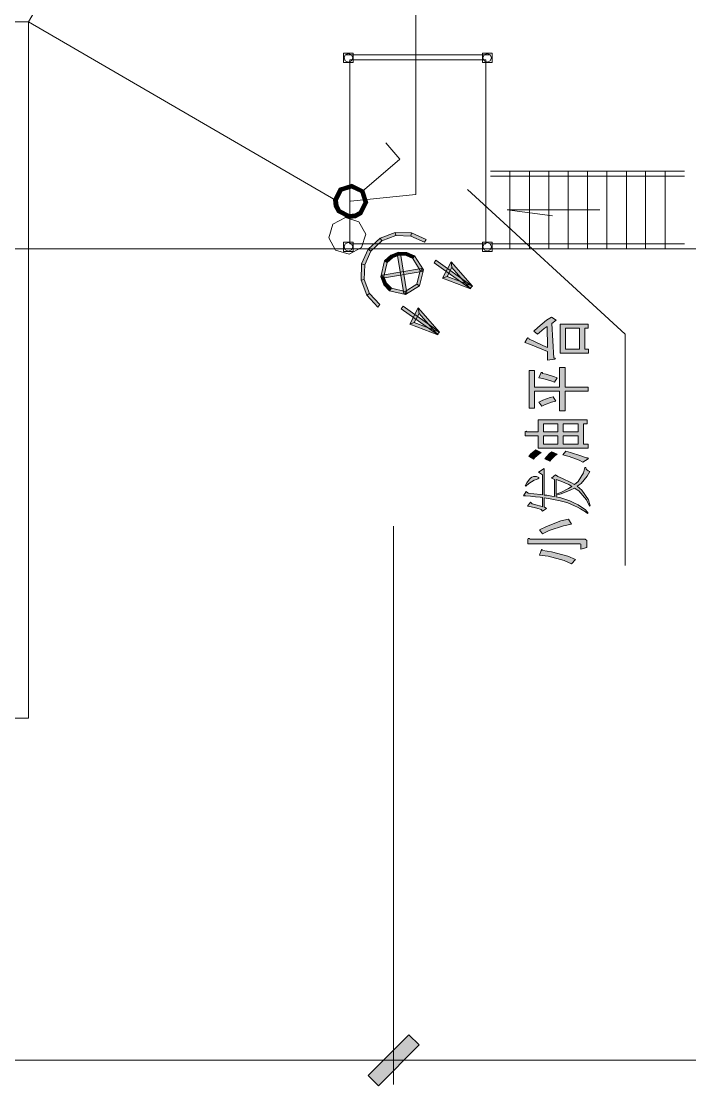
# Model space of a CAD drawing. Header units: millimetres. Extents: x 805 to 6044844, y 120 to 7887884.
# Drawn here: x 5941815 to 5948707, y 7816746 to 7827724 of the extents above; entities that cross this region are included whole.
import ezdxf

# ---------------------------------------------------------------- set-up
doc = ezdxf.new("R2010")
doc.units = ezdxf.units.MM

msp = doc.modelspace()

# ---------------------------------------------------------------- hatches: boundary and pattern name
h = msp.add_hatch(color=0)
h.dxf.hatch_style = 2
h.paths.add_polyline_path([(5945224, 7826046), (5945094, 7826004), (5945122, 7825972), (5945221, 7826004)])
h = msp.add_hatch(color=0)
h.dxf.hatch_style = 2
h.paths.add_polyline_path([(5945346, 7825984), (5945224, 7826046), (5945221, 7826004), (5945315, 7825957)])
h = msp.add_hatch(color=0)
h.dxf.hatch_style = 2
h.paths.add_polyline_path([(5945094, 7826004), (5945033, 7825882), (5945075, 7825879), (5945122, 7825972)])
h = msp.add_hatch(color=0)
h.dxf.hatch_style = 2
h.paths.add_polyline_path([(5945389, 7825854), (5945346, 7825984), (5945315, 7825957), (5945347, 7825858)])
h = msp.add_hatch(color=0)
h.dxf.hatch_style = 2
h.paths.add_polyline_path([(5945033, 7825882), (5945041, 7825813), (5945081, 7825825), (5945075, 7825879)])
h = msp.add_hatch(color=0)
h.dxf.hatch_style = 2
h.paths.add_polyline_path([(5945041, 7825813), (5945075, 7825752), (5945107, 7825779), (5945081, 7825825)])
h = msp.add_hatch(color=0)
h.dxf.hatch_style = 2
h.paths.add_polyline_path([(5945327, 7825733), (5945389, 7825854), (5945347, 7825858), (5945300, 7825764)])
h = msp.add_hatch(color=0)
h.dxf.hatch_style = 2
h.paths.add_polyline_path([(5945075, 7825752), (5945197, 7825690), (5945200, 7825732), (5945107, 7825779)])
h = msp.add_hatch(color=0)
h.dxf.hatch_style = 2
h.paths.add_polyline_path([(5945197, 7825690), (5945266, 7825698), (5945253, 7825739), (5945200, 7825732)])
h = msp.add_hatch(color=0)
h.dxf.hatch_style = 2
h.paths.add_polyline_path([(5945266, 7825698), (5945327, 7825733), (5945300, 7825764), (5945253, 7825739)])
h = msp.add_hatch(color=0)
h.dxf.hatch_style = 2
h.paths.add_polyline_path([(5945393, 7825373), (5945515, 7825487), (5945532, 7825459), (5945420, 7825354)])
h = msp.add_hatch(color=0)
h.dxf.hatch_style = 2
h.paths.add_polyline_path([(5945515, 7825487), (5945671, 7825546), (5945676, 7825514), (5945532, 7825459)])
h = msp.add_hatch(color=0)
h.dxf.hatch_style = 2
h.paths.add_polyline_path([(5945671, 7825546), (5945838, 7825541), (5945831, 7825509), (5945676, 7825514)])
h = msp.add_hatch(color=0)
h.dxf.hatch_style = 2
h.paths.add_polyline_path([(5945838, 7825541), (5945990, 7825472), (5945971, 7825445), (5945831, 7825509)])
h = msp.add_hatch(color=0)
h.dxf.hatch_style = 2
h.paths.add_polyline_path([(5945324, 7825221), (5945393, 7825373), (5945420, 7825354), (5945356, 7825214)])
h = msp.add_hatch(color=0)
h.dxf.hatch_style = 2
h.paths.add_polyline_path([(5945522, 7825088), (5945560, 7825253), (5945587, 7825235), (5945554, 7825093)])
h = msp.add_hatch(color=0)
h.dxf.hatch_style = 2
h.paths.add_polyline_path([(5945560, 7825253), (5945624, 7825313), (5945641, 7825285), (5945587, 7825235)])
h = msp.add_hatch(color=0)
h.dxf.hatch_style = 2
h.paths.add_polyline_path([(5945624, 7825313), (5945705, 7825344), (5945710, 7825311), (5945641, 7825285)])
h = msp.add_hatch(color=0)
h.dxf.hatch_style = 2
h.paths.add_polyline_path([(5945724, 7825330), (5945691, 7825325), (5945759, 7824918), (5945791, 7824924)])
h = msp.add_hatch(color=0)
h.dxf.hatch_style = 2
h.paths.add_polyline_path([(5945705, 7825344), (5945792, 7825341), (5945784, 7825309), (5945710, 7825311)])
h = msp.add_hatch(color=0)
h.dxf.hatch_style = 2
h.paths.add_polyline_path([(5945792, 7825341), (5945871, 7825305), (5945851, 7825278), (5945784, 7825309)])
h = msp.add_hatch(color=0)
h.dxf.hatch_style = 2
h.paths.add_polyline_path([(5945871, 7825305), (5945961, 7825161), (5945928, 7825155), (5945851, 7825278)])
h = msp.add_hatch(color=0)
h.dxf.hatch_style = 2
h.paths.add_polyline_path([(5946091, 7825259), (5946071, 7825232), (5946444, 7824967), (5946463, 7824994)])
h = msp.add_hatch(color=0)
h.dxf.hatch_style = 2
h.paths.add_polyline_path([(5945319, 7825054), (5945324, 7825221), (5945356, 7825214), (5945352, 7825060)])
h = msp.add_hatch(color=0)
h.dxf.hatch_style = 2
h.paths.add_polyline_path([(5945536, 7825107), (5945541, 7825074), (5945947, 7825142), (5945941, 7825174)])
h = msp.add_hatch(color=0)
h.dxf.hatch_style = 2
h.paths.add_polyline_path([(5945961, 7825161), (5945922, 7824995), (5945895, 7825014), (5945928, 7825155)])
h = msp.add_hatch(color=0)
h.dxf.hatch_style = 2
h.paths.add_polyline_path([(5946158, 7825075), (5946205, 7825092), (5946255, 7825184), (5946248, 7825242)])
h = msp.add_hatch(color=0)
h.dxf.hatch_style = 2
h.paths.add_polyline_path([(5946248, 7825242), (5946255, 7825184), (5946441, 7824970), (5946466, 7824991)])
h = msp.add_hatch(color=0)
h.dxf.hatch_style = 2
h.paths.add_polyline_path([(5945378, 7824898), (5945319, 7825054), (5945352, 7825060), (5945406, 7824915)])
h = msp.add_hatch(color=0)
h.dxf.hatch_style = 2
h.paths.add_polyline_path([(5945553, 7825006), (5945522, 7825088), (5945554, 7825093), (5945581, 7825024)])
h = msp.add_hatch(color=0)
h.dxf.hatch_style = 2
h.paths.add_polyline_path([(5946447, 7824965), (5946459, 7824996), (5946205, 7825092), (5946158, 7825075)])
h = msp.add_hatch(color=0)
h.dxf.hatch_style = 2
h.paths.add_polyline_path([(5945492, 7824776), (5945378, 7824898), (5945406, 7824915), (5945511, 7824803)])
h = msp.add_hatch(color=0)
h.dxf.hatch_style = 2
h.paths.add_polyline_path([(5945612, 7824944), (5945553, 7825006), (5945581, 7825024), (5945631, 7824971)])
h = msp.add_hatch(color=0)
h.dxf.hatch_style = 2
h.paths.add_polyline_path([(5945778, 7824905), (5945612, 7824944), (5945631, 7824971), (5945772, 7824938)])
h = msp.add_hatch(color=0)
h.dxf.hatch_style = 2
h.paths.add_polyline_path([(5945922, 7824995), (5945778, 7824905), (5945772, 7824938), (5945895, 7825014)])
h = msp.add_hatch(color=0)
h.dxf.hatch_style = 2
h.paths.add_polyline_path([(5945751, 7824785), (5945733, 7824758), (5946105, 7824493), (5946124, 7824520)])
h = msp.add_hatch(color=0)
h.dxf.hatch_style = 2
h.paths.add_polyline_path([(5945820, 7824601), (5945866, 7824618), (5945916, 7824710), (5945909, 7824768)])
h = msp.add_hatch(color=0)
h.dxf.hatch_style = 2
h.paths.add_polyline_path([(5945909, 7824768), (5945916, 7824710), (5946102, 7824496), (5946127, 7824518)])
h = msp.add_hatch(color=0)
h.dxf.hatch_style = 2
h.paths.add_polyline_path([(5946109, 7824491), (5946121, 7824522), (5945866, 7824618), (5945820, 7824601)])
h = msp.add_hatch(color=0)
h.dxf.hatch_style = 2
h.paths.add_polyline_path([(5947331, 7824640), (5947285, 7824607), (5947305, 7824251), (5947317, 7824250), (5947322, 7824244), (5947317, 7824241), (5947241, 7824230), (5947241, 7824318), (5947182, 7824343), (5947065, 7824389), (5947007, 7824410), (5947030, 7824453), (5947037, 7824460), (5947047, 7824455), (5947051, 7824445), (5947099, 7824425), (5947194, 7824382), (5947241, 7824359), (5947237, 7824578), (5947207, 7824556), (5947157, 7824515), (5947138, 7824497), (5947100, 7824527), (5947141, 7824567), (5947232, 7824640), (5947281, 7824674)])
h = msp.add_hatch(color=0)
h.paths.add_polyline_path([(5947659, 7824560), (5947627, 7824560), (5947627, 7824341), (5947665, 7824341), (5947665, 7824300), (5947372, 7824300), (5947372, 7824601), (5947659, 7824601)])
h.paths.add_polyline_path([(5947571, 7824341), (5947571, 7824560), (5947428, 7824560), (5947428, 7824341)])
h = msp.add_hatch(color=0)
h.dxf.hatch_style = 2
h.paths.add_polyline_path([(5947422, 7823909), (5947422, 7823708), (5947366, 7823708), (5947366, 7823909), (5947106, 7823909), (5947106, 7823733), (5947051, 7823733), (5947051, 7824124), (5947106, 7824124), (5947106, 7823950), (5947366, 7823950), (5947366, 7824153), (5947422, 7824153), (5947422, 7823950), (5947659, 7823950), (5947659, 7823909)])
h = msp.add_hatch(color=0)
h.dxf.hatch_style = 2
h.paths.add_polyline_path([(5947314, 7824003), (5947274, 7824016), (5947192, 7824039), (5947150, 7824048), (5947173, 7824095), (5947179, 7824103), (5947188, 7824101), (5947191, 7824091), (5947227, 7824083), (5947302, 7824061), (5947340, 7824048)])
h = msp.add_hatch(color=0)
h.dxf.hatch_style = 2
h.paths.add_polyline_path([(5947153, 7823796), (5947194, 7823818), (5947267, 7823845), (5947299, 7823852), (5947328, 7823806), (5947283, 7823795), (5947210, 7823769), (5947182, 7823755)])
h = msp.add_hatch(color=0)
h.paths.add_polyline_path([(5947650, 7823573), (5947612, 7823573), (5947612, 7823364), (5947659, 7823364), (5947659, 7823323), (5947144, 7823323), (5947144, 7823448), (5947009, 7823448), (5947009, 7823487), (5947011, 7823495), (5947020, 7823496), (5947027, 7823489), (5947144, 7823489), (5947144, 7823614), (5947650, 7823614)])
h.paths.add_polyline_path([(5947404, 7823573), (5947404, 7823489), (5947556, 7823489), (5947556, 7823573)])
h.paths.add_polyline_path([(5947556, 7823448), (5947404, 7823448), (5947404, 7823364), (5947556, 7823364)])
h.paths.add_polyline_path([(5947349, 7823448), (5947200, 7823448), (5947200, 7823364), (5947349, 7823364)])
h.paths.add_polyline_path([(5947349, 7823573), (5947200, 7823573), (5947200, 7823489), (5947349, 7823489)])
h = msp.add_hatch(color=0)
h.dxf.hatch_style = 2
h.paths.add_polyline_path([(5947176, 7823276), (5947150, 7823259), (5947110, 7823225), (5947097, 7823209), (5947047, 7823237), (5947065, 7823258), (5947102, 7823292), (5947120, 7823305)])
h = msp.add_hatch(color=0)
h.dxf.hatch_style = 2
h.paths.add_polyline_path([(5947340, 7823258), (5947317, 7823241), (5947279, 7823205), (5947264, 7823186), (5947214, 7823211), (5947229, 7823232), (5947264, 7823269), (5947285, 7823284)])
h = msp.add_hatch(color=0)
h.dxf.hatch_style = 2
h.paths.add_polyline_path([(5947431, 7823289), (5947479, 7823276), (5947584, 7823242), (5947641, 7823221), (5947653, 7823222), (5947662, 7823218), (5947659, 7823213), (5947606, 7823176), (5947566, 7823196), (5947463, 7823234), (5947398, 7823252)])
h = msp.add_hatch(color=0)
h.paths.add_polyline_path([(5947188, 7822811), (5947164, 7822815), (5947116, 7822820), (5947090, 7822823), (5947064, 7822825), (5947017, 7822829), (5946995, 7822830), (5947021, 7822873), (5947042, 7822859), (5947100, 7822851), (5947173, 7822842), (5947188, 7822840), (5947188, 7823045), (5947147, 7823073), (5947205, 7823113), (5947205, 7822838), (5947233, 7822835), (5947287, 7822827), (5947314, 7822822), (5947314, 7822998), (5947281, 7823012), (5947325, 7823047), (5947346, 7823028), (5947394, 7823010), (5947481, 7822968), (5947518, 7822945), (5947558, 7822978), (5947612, 7823066), (5947627, 7823121), (5947635, 7823121), (5947639, 7823105), (5947660, 7823086), (5947676, 7823082), (5947651, 7823034), (5947587, 7822957), (5947548, 7822928), (5947596, 7822888), (5947663, 7822787), (5947682, 7822726), (5947673, 7822723), (5947643, 7822787), (5947565, 7822880), (5947518, 7822910), (5947476, 7822887), (5947382, 7822851), (5947331, 7822838), (5947331, 7822820), (5947380, 7822808), (5947471, 7822777), (5947514, 7822757), (5947557, 7822737), (5947631, 7822684), (5947661, 7822652), (5947653, 7822648), (5947632, 7822664), (5947581, 7822696), (5947550, 7822712), (5947520, 7822728), (5947451, 7822756), (5947412, 7822767), (5947373, 7822779), (5947270, 7822800), (5947205, 7822809), (5947205, 7822715), (5947232, 7822699), (5947191, 7822672), (5947176, 7822689), (5947130, 7822703), (5947058, 7822720), (5947033, 7822723), (5947065, 7822764), (5947082, 7822748), (5947119, 7822738), (5947172, 7822722), (5947188, 7822717)])
h.paths.add_polyline_path([(5947331, 7822848), (5947378, 7822865), (5947459, 7822904), (5947492, 7822926), (5947460, 7822946), (5947380, 7822982), (5947331, 7822998)])
h = msp.add_hatch(color=0)
h.dxf.hatch_style = 2
h.paths.add_polyline_path([(5947009, 7822934), (5947027, 7822964), (5947056, 7823003), (5947066, 7823012), (5947078, 7823021), (5947098, 7823030), (5947109, 7823030), (5947113, 7823030), (5947126, 7823028), (5947135, 7823026), (5947144, 7823023), (5947153, 7823018), (5947153, 7823016), (5947153, 7823013), (5947140, 7823005), (5947126, 7823000), (5947104, 7822991), (5947050, 7822956), (5947018, 7822930)])
h = msp.add_hatch(color=0)
h.dxf.hatch_style = 2
h.paths.add_polyline_path([(5947159, 7822478), (5947229, 7822515), (5947378, 7822571), (5947457, 7822590), (5947489, 7822539), (5947407, 7822521), (5947257, 7822471), (5947188, 7822439)])
h = msp.add_hatch(color=0)
h.dxf.hatch_style = 2
h.paths.add_polyline_path([(5947583, 7822326), (5947583, 7822330), (5947577, 7822334), (5947571, 7822334), (5947039, 7822334), (5947039, 7822379), (5947042, 7822390), (5947053, 7822391), (5947062, 7822382), (5947609, 7822382), (5947628, 7822382), (5947647, 7822368), (5947647, 7822355), (5947647, 7822297), (5947583, 7822281)])
h = msp.add_hatch(color=0)
h.dxf.hatch_style = 2
h.paths.add_polyline_path([(5947489, 7822128), (5947413, 7822164), (5947248, 7822209), (5947159, 7822218), (5947176, 7822267), (5947181, 7822275), (5947189, 7822274), (5947194, 7822265), (5947281, 7822253), (5947449, 7822207), (5947530, 7822173)])
h = msp.add_hatch(color=0)
h.dxf.hatch_style = 2
h.paths.add_polyline_path([(5945811, 7817272), (5945917, 7817166), (5945497, 7816746), (5945391, 7816852)])
h = msp.add_hatch(color=0)
h.dxf.hatch_style = 2
h.paths.add_polyline_path([(5945497, 7816746), (5945391, 7816852), (5945811, 7817272), (5945917, 7817166)])

# ---------------------------------------------------------------- linework, layer by layer
at = {"color": 0, "lineweight": 0}
for points in [[(5941889, 7827719), (5945054, 7833123)], [(5945883, 7825939), (5945883, 7832980)], [(5941889, 7820536), (5941889, 7827719)], [(5945054, 7825880), (5941889, 7827719)], [(5946654, 7827378), (5945154, 7827378)], [(5946604, 7827328), (5945204, 7827328)], [(5945204, 7825428), (5945204, 7827328)], [(5946604, 7825428), (5946604, 7827328)], [(5945718, 7826303), (5945573, 7826472)], [(5945331, 7825970), (5945718, 7826303)], [(5946654, 7826178), (5948654, 7826178)], [(5946654, 7826128), (5948654, 7826128)], [(5946854, 7825378), (5946854, 7826178)], [(5947054, 7825378), (5947054, 7826178)], [(5947254, 7825378), (5947254, 7826178)], [(5947454, 7825378), (5947454, 7826178)], [(5947654, 7825378), (5947654, 7826178)], [(5947854, 7825378), (5947854, 7826178)], [(5948054, 7825378), (5948054, 7826178)], [(5948253, 7825378), (5948253, 7826178)], [(5948454, 7825378), (5948454, 7826178)], [(5945211, 7825868), (5945883, 7825939)], [(5948042, 7824498), (5946417, 7825989)], [(5946825, 7825779), (5947294, 7825716)], [(5947782, 7825779), (5946825, 7825779)], [(5992400, 7825378), (5937905, 7825378)], [(5946604, 7825428), (5945204, 7825428)], [(5946604, 7825378), (5945204, 7825378)], [(5946654, 7825428), (5948654, 7825428)], [(5946654, 7825378), (5948654, 7825378)], [(5948042, 7822113), (5948042, 7824498)], [(5945654, 7822517), (5945654, 7816759)], [(5945654, 7822517), (5945654, 7816759)], [(5945651, 7817009), (5931908, 7817009)], [(5946104, 7817009), (5945204, 7817009)], [(5945204, 7817009), (5946104, 7817009)], [(5965149, 7817009), (5945657, 7817009)]]:
    msp.add_lwpolyline(points, dxfattribs=at)
for points in [[(5938574, 7820536), (5938574, 7827719), (5941889, 7827719), (5941889, 7820536)], [(5945237, 7827300), (5945137, 7827300), (5945137, 7827396), (5945237, 7827396)], [(5945143, 7827347), (5945156, 7827379), (5945188, 7827393), (5945220, 7827379), (5945233, 7827347), (5945220, 7827316), (5945188, 7827303), (5945156, 7827316)], [(5946571, 7827300), (5946671, 7827300), (5946671, 7827396), (5946571, 7827396)], [(5946571, 7827300), (5946671, 7827300), (5946671, 7827396), (5946571, 7827396)], [(5946575, 7827347), (5946588, 7827379), (5946620, 7827393), (5946651, 7827379), (5946664, 7827347), (5946651, 7827316), (5946620, 7827303), (5946588, 7827316)], [(5946575, 7827347), (5946588, 7827379), (5946620, 7827393), (5946651, 7827379), (5946664, 7827347), (5946651, 7827316), (5946620, 7827303), (5946588, 7827316)], [(5945224, 7826046), (5945094, 7826004), (5945122, 7825972), (5945221, 7826004)], [(5945346, 7825984), (5945224, 7826046), (5945221, 7826004), (5945315, 7825957)], [(5945094, 7826004), (5945033, 7825882), (5945075, 7825879), (5945122, 7825972)], [(5945389, 7825854), (5945346, 7825984), (5945315, 7825957), (5945347, 7825858)], [(5945033, 7825882), (5945041, 7825813), (5945081, 7825825), (5945075, 7825879)], [(5945041, 7825813), (5945075, 7825752), (5945107, 7825779), (5945081, 7825825)], [(5945327, 7825733), (5945389, 7825854), (5945347, 7825858), (5945300, 7825764)], [(5945028, 7825631), (5945157, 7825700), (5945297, 7825657), (5945366, 7825529), (5945323, 7825390), (5945195, 7825321), (5945055, 7825363), (5944987, 7825492)], [(5945075, 7825752), (5945197, 7825690), (5945200, 7825732), (5945107, 7825779)], [(5945197, 7825690), (5945266, 7825698), (5945253, 7825739), (5945200, 7825732)], [(5945266, 7825698), (5945327, 7825733), (5945300, 7825764), (5945253, 7825739)], [(5945393, 7825373), (5945515, 7825487), (5945532, 7825459), (5945420, 7825354)], [(5945515, 7825487), (5945671, 7825546), (5945676, 7825514), (5945532, 7825459)], [(5945671, 7825546), (5945838, 7825541), (5945831, 7825509), (5945676, 7825514)], [(5945838, 7825541), (5945990, 7825472), (5945971, 7825445), (5945831, 7825509)], [(5945237, 7825350), (5945137, 7825350), (5945137, 7825447), (5945237, 7825447)], [(5945143, 7825398), (5945156, 7825429), (5945188, 7825443), (5945220, 7825429), (5945233, 7825398), (5945220, 7825366), (5945188, 7825353), (5945156, 7825366)], [(5945324, 7825221), (5945393, 7825373), (5945420, 7825354), (5945356, 7825214)], [(5946571, 7825350), (5946671, 7825350), (5946671, 7825447), (5946571, 7825447)], [(5946571, 7825350), (5946671, 7825350), (5946671, 7825447), (5946571, 7825447)], [(5946575, 7825398), (5946588, 7825429), (5946620, 7825443), (5946651, 7825429), (5946664, 7825398), (5946651, 7825366), (5946620, 7825353), (5946588, 7825366)], [(5946575, 7825398), (5946588, 7825429), (5946620, 7825443), (5946651, 7825429), (5946664, 7825398), (5946651, 7825366), (5946620, 7825353), (5946588, 7825366)], [(5945522, 7825088), (5945560, 7825253), (5945587, 7825235), (5945554, 7825093)], [(5945560, 7825253), (5945624, 7825313), (5945641, 7825285), (5945587, 7825235)], [(5945624, 7825313), (5945705, 7825344), (5945710, 7825311), (5945641, 7825285)], [(5945724, 7825330), (5945691, 7825325), (5945759, 7824918), (5945791, 7824924)], [(5945705, 7825344), (5945792, 7825341), (5945784, 7825309), (5945710, 7825311)], [(5945792, 7825341), (5945871, 7825305), (5945851, 7825278), (5945784, 7825309)], [(5945871, 7825305), (5945961, 7825161), (5945928, 7825155), (5945851, 7825278)], [(5946091, 7825259), (5946071, 7825232), (5946444, 7824967), (5946463, 7824994)], [(5945319, 7825054), (5945324, 7825221), (5945356, 7825214), (5945352, 7825060)], [(5945536, 7825107), (5945541, 7825074), (5945947, 7825142), (5945941, 7825174)], [(5945961, 7825161), (5945922, 7824995), (5945895, 7825014), (5945928, 7825155)], [(5946158, 7825075), (5946205, 7825092), (5946255, 7825184), (5946248, 7825242)], [(5946248, 7825242), (5946255, 7825184), (5946441, 7824970), (5946466, 7824991)], [(5945378, 7824898), (5945319, 7825054), (5945352, 7825060), (5945406, 7824915)], [(5945553, 7825006), (5945522, 7825088), (5945554, 7825093), (5945581, 7825024)], [(5946447, 7824965), (5946459, 7824996), (5946205, 7825092), (5946158, 7825075)], [(5945492, 7824776), (5945378, 7824898), (5945406, 7824915), (5945511, 7824803)], [(5945612, 7824944), (5945553, 7825006), (5945581, 7825024), (5945631, 7824971)], [(5945778, 7824905), (5945612, 7824944), (5945631, 7824971), (5945772, 7824938)], [(5945922, 7824995), (5945778, 7824905), (5945772, 7824938), (5945895, 7825014)], [(5945751, 7824785), (5945733, 7824758), (5946105, 7824493), (5946124, 7824520)], [(5945820, 7824601), (5945866, 7824618), (5945916, 7824710), (5945909, 7824768)], [(5945909, 7824768), (5945916, 7824710), (5946102, 7824496), (5946127, 7824518)], [(5946109, 7824491), (5946121, 7824522), (5945866, 7824618), (5945820, 7824601)], [(5947331, 7824640), (5947285, 7824607), (5947305, 7824251), (5947317, 7824250), (5947322, 7824244), (5947317, 7824241), (5947241, 7824230), (5947241, 7824318), (5947182, 7824343), (5947065, 7824389), (5947007, 7824410), (5947030, 7824453), (5947037, 7824460), (5947047, 7824455), (5947051, 7824445), (5947099, 7824425), (5947194, 7824382), (5947241, 7824359), (5947237, 7824578), (5947207, 7824556), (5947157, 7824515), (5947138, 7824497), (5947100, 7824527), (5947141, 7824567), (5947232, 7824640), (5947281, 7824674)], [(5947659, 7824560), (5947627, 7824560), (5947627, 7824341), (5947665, 7824341), (5947665, 7824300), (5947372, 7824300), (5947372, 7824601), (5947659, 7824601)], [(5947571, 7824341), (5947571, 7824560), (5947428, 7824560), (5947428, 7824341)], [(5947422, 7823909), (5947422, 7823708), (5947366, 7823708), (5947366, 7823909), (5947106, 7823909), (5947106, 7823733), (5947051, 7823733), (5947051, 7824124), (5947106, 7824124), (5947106, 7823950), (5947366, 7823950), (5947366, 7824153), (5947422, 7824153), (5947422, 7823950), (5947659, 7823950), (5947659, 7823909)], [(5947314, 7824003), (5947274, 7824016), (5947192, 7824039), (5947150, 7824048), (5947173, 7824095), (5947179, 7824103), (5947188, 7824101), (5947191, 7824091), (5947227, 7824083), (5947302, 7824061), (5947340, 7824048)], [(5947153, 7823796), (5947194, 7823818), (5947267, 7823845), (5947299, 7823852), (5947328, 7823806), (5947283, 7823795), (5947210, 7823769), (5947182, 7823755)], [(5947650, 7823573), (5947612, 7823573), (5947612, 7823364), (5947659, 7823364), (5947659, 7823323), (5947144, 7823323), (5947144, 7823448), (5947009, 7823448), (5947009, 7823487), (5947011, 7823495), (5947020, 7823496), (5947027, 7823489), (5947144, 7823489), (5947144, 7823614), (5947650, 7823614)], [(5947349, 7823573), (5947200, 7823573), (5947200, 7823489), (5947349, 7823489)], [(5947404, 7823573), (5947404, 7823489), (5947556, 7823489), (5947556, 7823573)], [(5947349, 7823448), (5947200, 7823448), (5947200, 7823364), (5947349, 7823364)], [(5947556, 7823448), (5947404, 7823448), (5947404, 7823364), (5947556, 7823364)], [(5947176, 7823276), (5947150, 7823259), (5947110, 7823225), (5947097, 7823209), (5947047, 7823237), (5947065, 7823258), (5947102, 7823292), (5947120, 7823305)], [(5947340, 7823258), (5947317, 7823241), (5947279, 7823205), (5947264, 7823186), (5947214, 7823211), (5947229, 7823232), (5947264, 7823269), (5947285, 7823284)], [(5947431, 7823289), (5947479, 7823276), (5947584, 7823242), (5947641, 7823221), (5947653, 7823222), (5947662, 7823218), (5947659, 7823213), (5947606, 7823176), (5947566, 7823196), (5947463, 7823234), (5947398, 7823252)], [(5947188, 7822811), (5947164, 7822815), (5947116, 7822820), (5947090, 7822823), (5947064, 7822825), (5947017, 7822829), (5946995, 7822830), (5947021, 7822873), (5947042, 7822859), (5947100, 7822851), (5947173, 7822842), (5947188, 7822840), (5947188, 7823045), (5947147, 7823073), (5947205, 7823113), (5947205, 7822838), (5947233, 7822835), (5947287, 7822827), (5947314, 7822822), (5947314, 7822998), (5947281, 7823012), (5947325, 7823047), (5947346, 7823028), (5947394, 7823010), (5947481, 7822968), (5947518, 7822945), (5947558, 7822978), (5947612, 7823066), (5947627, 7823121), (5947635, 7823121), (5947639, 7823105), (5947660, 7823086), (5947676, 7823082), (5947651, 7823034), (5947587, 7822957), (5947548, 7822928), (5947596, 7822888), (5947663, 7822787), (5947682, 7822726), (5947673, 7822723), (5947643, 7822787), (5947565, 7822880), (5947518, 7822910), (5947476, 7822887), (5947382, 7822851), (5947331, 7822838), (5947331, 7822820), (5947380, 7822808), (5947471, 7822777), (5947514, 7822757), (5947557, 7822737), (5947631, 7822684), (5947661, 7822652), (5947653, 7822648), (5947632, 7822664), (5947581, 7822696), (5947550, 7822712), (5947520, 7822728), (5947451, 7822756), (5947412, 7822767), (5947373, 7822779), (5947270, 7822800), (5947205, 7822809), (5947205, 7822715), (5947232, 7822699), (5947191, 7822672), (5947176, 7822689), (5947130, 7822703), (5947058, 7822720), (5947033, 7822723), (5947065, 7822764), (5947082, 7822748), (5947119, 7822738), (5947172, 7822722), (5947188, 7822717)], [(5947009, 7822934), (5947027, 7822964), (5947056, 7823003), (5947066, 7823012), (5947078, 7823021), (5947098, 7823030), (5947109, 7823030), (5947113, 7823030), (5947126, 7823028), (5947135, 7823026), (5947144, 7823023), (5947153, 7823018), (5947153, 7823016), (5947153, 7823013), (5947140, 7823005), (5947126, 7823000), (5947104, 7822991), (5947050, 7822956), (5947018, 7822930)], [(5947331, 7822848), (5947378, 7822865), (5947459, 7822904), (5947492, 7822926), (5947460, 7822946), (5947380, 7822982), (5947331, 7822998)], [(5947159, 7822478), (5947229, 7822515), (5947378, 7822571), (5947457, 7822590), (5947489, 7822539), (5947407, 7822521), (5947257, 7822471), (5947188, 7822439)], [(5947583, 7822326), (5947583, 7822330), (5947577, 7822334), (5947571, 7822334), (5947039, 7822334), (5947039, 7822379), (5947042, 7822390), (5947053, 7822391), (5947062, 7822382), (5947609, 7822382), (5947628, 7822382), (5947647, 7822368), (5947647, 7822355), (5947647, 7822297), (5947583, 7822281)], [(5947489, 7822128), (5947413, 7822164), (5947248, 7822209), (5947159, 7822218), (5947176, 7822267), (5947181, 7822275), (5947189, 7822274), (5947194, 7822265), (5947281, 7822253), (5947449, 7822207), (5947530, 7822173)], [(5945811, 7817272), (5945917, 7817166), (5945497, 7816746), (5945391, 7816852)], [(5945497, 7816746), (5945391, 7816852), (5945811, 7817272), (5945917, 7817166)]]:
    msp.add_lwpolyline(points, close=True, dxfattribs=at)

doc.saveas('drawing.dxf')
